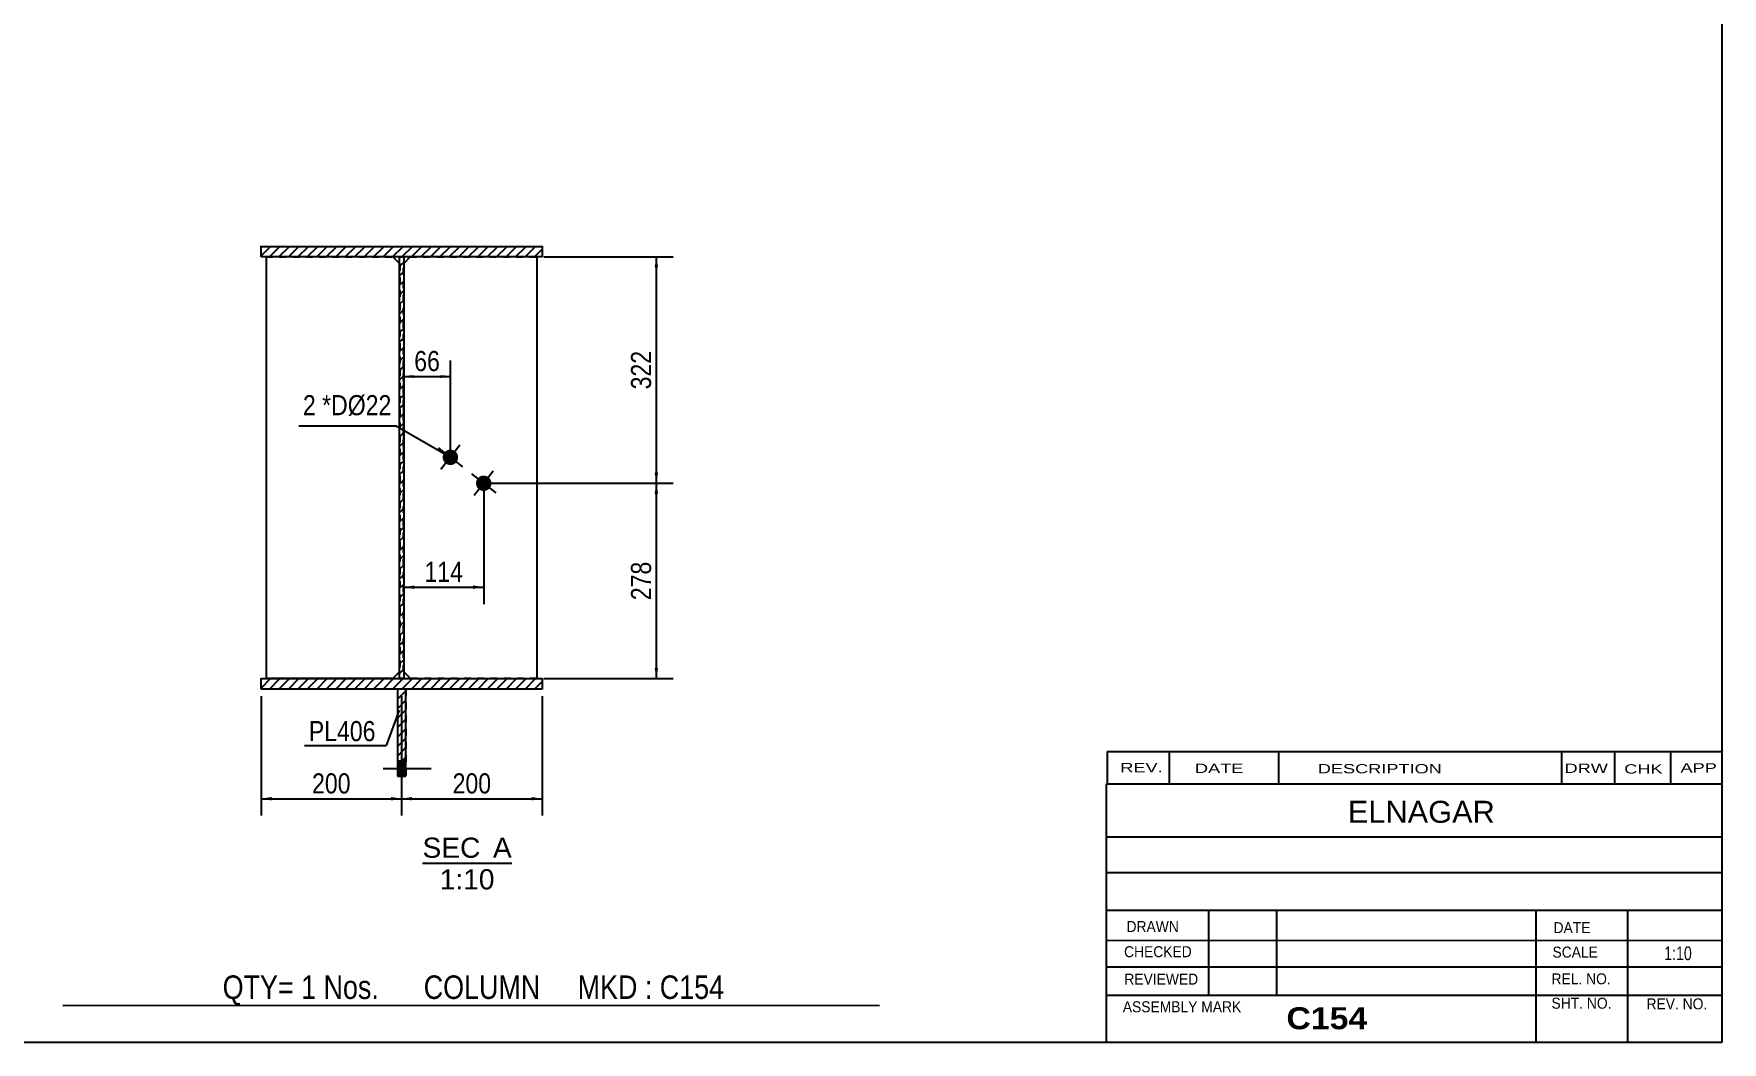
# Model space of a CAD drawing. Header units: millimetres. Extents: x -321 to 91, y -171 to 116.
# Drawn here: x -149.1 to 91.1, y -171.3 to -27.8 of the extents above; entities that cross this region are included whole.
import ezdxf

# ---------------------------------------------------------------- set-up
doc = ezdxf.new("R2010")
doc.units = ezdxf.units.MM
doc.linetypes.add('DXK_LINE_DOT1', pattern=[1.8814, 0.9407, -0.9407])
doc.styles.add('Arial', font='ARIAL.TTF', dxfattribs={"height": 0.2})
doc.styles.add('Arial Bold', font='ARIALBD.TTF', dxfattribs={"height": 0.2})
doc.styles.add('Arial Narrow', font='ARIALN.TTF', dxfattribs={"height": 0.2})

# ---------------------------------------------------------------- blocks, each defined once
blk = doc.blocks.new('Unknown-623360901-1210')
at = {"color": 5, "linetype": 'Continuous'}
for p, q in [((91.13, -171.3), (91.13, 115.7)), ((-318.87, -171.3), (91.13, -171.3))]:
    blk.add_line(p, q, dxfattribs=at)
blk = doc.blocks.new('Unknown-623360901-12 - 5186')
at = {"color": 1, "linetype": 'Continuous'}
blk.add_line((-93.8, -145.8), (-81.11, -145.8), dxfattribs=at)
at = {"color": 0, "linetype": 'Continuous'}
for points in [[(-85.58, -145.05), (-85.58, -142.05), (-93.8, -142.05), (-93.8, -145.05)], [(-81.11, -145.05), (-81.11, -142.05), (-83.78, -142.05), (-83.78, -145.05)], [(-83.56, -149.55), (-83.56, -146.55), (-91.35, -146.55), (-91.35, -149.55)]]:
    blk.add_wipeout(points, dxfattribs=at)
at = {"color": 136, "linetype": 'Continuous', "style": 'Arial'}
for s, height, p in [('SEC', 2.865, (-93.8, -145.05)), ('A', 2.87, (-83.78, -145.05)), ('1:10', 2.865, (-91.35, -149.55))]:
    blk.add_text(s, height=height, dxfattribs=at).set_placement(p)
blk = doc.blocks.new('Part-623360901-5216 - 5186')
at = {"color": 2, "linetype": 'Continuous'}
for p, q in [((-95.54, -59.55), (-96.48, -60.49)), ((-95.54, -59.55), (-96.48, -60.49)), ((-77.53, -59.55), (-77.53, -119.54)), ((-96.48, -118.59), (-95.53, -119.54)), ((-95.53, -119.54), (-77.53, -119.54))]:
    blk.add_line(p, q, dxfattribs=at)
at = {"color": 7, "linetype": 'DXK_LINE_DOT1'}
for p, q in [((-95.53, -59.54), (-95.54, -59.55)), ((-95.53, -59.54), (-95.54, -59.55)), ((-95.53, -59.54), (-77.53, -59.54)), ((-95.53, -59.54), (-95.53, -59.54)), ((-95.53, -59.54), (-77.53, -59.54)), ((-77.53, -59.54), (-77.53, -59.55)), ((-77.53, -59.54), (-77.53, -59.54)), ((-96.53, -60.54), (-96.48, -60.49)), ((-96.53, -60.54), (-96.48, -60.49)), ((-96.53, -118.54), (-96.53, -60.54)), ((-95.53, -119.54), (-96.53, -118.54)), ((-96.53, -118.54), (-96.48, -118.59)), ((-77.53, -119.54), (-95.53, -119.54)), ((-95.53, -119.54), (-95.53, -119.54))]:
    blk.add_line(p, q, dxfattribs=at)
blk = doc.blocks.new('Part-623360901-5219 - 5186')
at = {"linetype": 'Continuous'}
h = blk.add_hatch(dxfattribs=at)
h.set_pattern_fill('', scale=0.3, style=0, pattern_type=0)
h.set_pattern_definition([(45, (-96.1795, -133.418), (-0.67352, 0.67352), [])])
h.paths.add_polyline_path([(-97.38, -133.42), (-96.18, -133.42), (-96.18, -121.05), (-97.38, -121.05)])
at = {"color": 7, "linetype": 'DXK_LINE_DOT1'}
for p, q in [((-96.18, -121.04), (-97.38, -121.04)), ((-97.38, -121.04), (-97.38, -121.05)), ((-97.38, -121.05), (-97.38, -133.42)), ((-96.18, -121.05), (-96.18, -121.04)), ((-96.18, -121.05), (-96.18, -133.42))]:
    blk.add_line(p, q, dxfattribs=at)
at = {"color": 2, "linetype": 'Continuous'}
for p, q in [((-96.18, -121.05), (-97.38, -121.05)), ((-97.38, -121.05), (-97.38, -133.42)), ((-96.18, -133.42), (-96.18, -121.05))]:
    blk.add_line(p, q, dxfattribs=at)
blk = doc.blocks.new('Part-623360901-5187 - 5186')
at = {"linetype": 'Continuous'}
h = blk.add_hatch(dxfattribs=at)
h.set_pattern_fill('', scale=0.3, style=0, pattern_type=0)
h.set_pattern_definition([(45, (-116.7795, -119.5509), (-0.67352, 0.67352), [])])
h.paths.add_polyline_path([(-76.78, -119.55), (-116.78, -119.55), (-116.78, -121.05), (-76.78, -121.05)])
at = {"color": 2, "linetype": 'Continuous'}
for p, q in [((-116.78, -119.55), (-116.78, -119.5)), ((-116.78, -119.55), (-76.78, -119.55)), ((-116.78, -121.05), (-116.78, -119.55)), ((-76.78, -119.55), (-76.78, -119.5)), ((-76.78, -119.55), (-76.78, -121.05)), ((-76.78, -121.05), (-116.78, -121.05))]:
    blk.add_line(p, q, dxfattribs=at)
at = {"color": 7, "linetype": 'DXK_LINE_DOT1'}
for p, q in [((-116.78, -121.05), (-116.78, -121)), ((-76.78, -121.05), (-76.78, -121))]:
    blk.add_line(p, q, dxfattribs=at)
blk = doc.blocks.new('Part-623360901-5215 - 5186')
at = {"color": 7, "linetype": 'DXK_LINE_DOT1'}
for p, q in [((-116.03, -59.54), (-116.03, -59.55)), ((-116.03, -59.54), (-98.03, -59.54)), ((-116.03, -59.54), (-116.03, -59.54)), ((-98.03, -59.54), (-116.03, -59.54)), ((-98.03, -59.54), (-98.02, -59.55)), ((-98.03, -59.54), (-98.03, -59.54)), ((-98.03, -59.54), (-98.02, -59.55)), ((-97.08, -60.49), (-97.03, -60.54)), ((-97.08, -60.49), (-97.03, -60.54)), ((-97.03, -60.54), (-97.03, -118.54)), ((-98.03, -119.54), (-116.03, -119.54)), ((-97.03, -118.54), (-98.03, -119.54)), ((-98.03, -119.54), (-98.03, -119.54)), ((-97.03, -118.54), (-97.08, -118.59))]:
    blk.add_line(p, q, dxfattribs=at)
at = {"color": 2, "linetype": 'Continuous'}
for p, q in [((-116.03, -59.55), (-116.03, -119.54)), ((-98.02, -59.55), (-97.08, -60.49)), ((-98.02, -59.55), (-97.08, -60.49)), ((-98.03, -119.54), (-116.03, -119.54)), ((-97.08, -118.59), (-98.03, -119.54))]:
    blk.add_line(p, q, dxfattribs=at)
blk = doc.blocks.new('Part-623360901-5191 - 5186')
at = {"linetype": 'Continuous'}
h = blk.add_hatch(dxfattribs=at)
h.set_pattern_fill('', scale=0.3, style=0, pattern_type=0)
h.set_pattern_definition([(45, (-116.7795, -58.05065), (-0.67352, 0.67352), [])])
h.paths.add_polyline_path([(-76.78, -58.05), (-116.78, -58.05), (-116.78, -59.55), (-76.78, -59.55)])
at = {"color": 2, "linetype": 'Continuous'}
for p, q in [((-116.78, -58.05), (-116.78, -58)), ((-116.78, -58.05), (-76.78, -58.05)), ((-116.78, -59.55), (-116.78, -58.05)), ((-76.78, -59.55), (-116.78, -59.55)), ((-76.78, -58.05), (-76.78, -58)), ((-76.78, -58.05), (-76.78, -59.55))]:
    blk.add_line(p, q, dxfattribs=at)
at = {"color": 7, "linetype": 'DXK_LINE_DOT1'}
for p, q in [((-116.78, -59.55), (-116.78, -59.5)), ((-76.78, -59.55), (-76.78, -59.5))]:
    blk.add_line(p, q, dxfattribs=at)
blk = doc.blocks.new('Bolt-623360901-5228 - 5186')
at = {"linetype": 'Continuous'}
for points in [[(-89.83, -86.98), (-89.6, -87), (-89.38, -87.07), (-89.19, -87.19), (-89.01, -87.34), (-88.88, -87.53), (-88.79, -87.74), (-88.74, -87.96), (-88.74, -88.19), (-88.79, -88.42), (-88.88, -88.63), (-89.01, -88.81), (-89.19, -88.97), (-89.38, -89.08), (-89.6, -89.15), (-89.83, -89.18), (-90.06, -89.15), (-90.28, -89.08), (-90.48, -88.97), (-90.65, -88.81), (-90.78, -88.63), (-90.88, -88.42), (-90.93, -88.19), (-90.93, -87.96), (-90.88, -87.74), (-90.78, -87.53), (-90.65, -87.34), (-90.48, -87.19), (-90.28, -87.07), (-90.06, -87)], [(-85.1, -90.66), (-84.87, -90.69), (-84.65, -90.76), (-84.45, -90.87), (-84.28, -91.03), (-84.14, -91.21), (-84.05, -91.42), (-84, -91.65), (-84, -91.88), (-84.05, -92.1), (-84.14, -92.31), (-84.28, -92.5), (-84.45, -92.65), (-84.65, -92.77), (-84.87, -92.84), (-85.1, -92.86), (-85.33, -92.84), (-85.54, -92.77), (-85.74, -92.65), (-85.92, -92.5), (-86.05, -92.31), (-86.14, -92.1), (-86.19, -91.88), (-86.19, -91.65), (-86.14, -91.42), (-86.05, -91.21), (-85.92, -91.03), (-85.74, -90.87), (-85.54, -90.76), (-85.33, -90.69)]]:
    blk.add_hatch(color=3, dxfattribs=at).paths.add_polyline_path(points)
at = {"color": 3, "linetype": 'Continuous'}
for p, q in [((-88.48, -86.34), (-91.18, -89.81)), ((-91.57, -86.72), (-88.1, -89.43)), ((-86.83, -90.41), (-83.36, -93.11)), ((-83.75, -90.03), (-86.45, -93.5))]:
    blk.add_line(p, q, dxfattribs=at)
blk = doc.blocks.new('Part-623360901-5220 - 5186')
at = {"linetype": 'Continuous'}
h = blk.add_hatch(dxfattribs=at)
h.set_pattern_fill('', scale=0.3, style=0, pattern_type=0)
h.set_pattern_definition([(45, (-97.0795, -59.5507), (-0.673519, 0.673519), [])])
h.paths.add_polyline_path([(-96.48, -59.55), (-97.08, -59.55), (-97.08, -119.55), (-96.48, -119.55)])
at = {"color": 7, "linetype": 'DXK_LINE_DOT1'}
for p, q in [((-97.08, -59.55), (-97.08, -59.5)), ((-96.48, -59.55), (-96.48, -59.5)), ((-97.08, -119.55), (-97.08, -119.5)), ((-96.48, -119.55), (-96.48, -119.5))]:
    blk.add_line(p, q, dxfattribs=at)
at = {"color": 2, "linetype": 'Continuous'}
for p, q in [((-97.08, -59.55), (-96.48, -59.55)), ((-97.08, -119.55), (-97.08, -59.55)), ((-96.48, -59.55), (-96.48, -119.55)), ((-96.48, -119.55), (-97.08, -119.55))]:
    blk.add_line(p, q, dxfattribs=at)
blk = doc.blocks.new('Bolt-623360901-5229 - 5186')
at = {"linetype": 'Continuous'}
blk.add_hatch(color=3, dxfattribs=at).paths.add_polyline_path([(-96.18, -133.45), (-96.18, -131.25), (-97.38, -131.25), (-97.38, -133.45)])
at = {"color": 3, "linetype": 'Continuous'}
for p, q in [((-97.38, -131.25), (-96.18, -131.25)), ((-99.38, -132.35), (-92.58, -132.35)), ((-97.38, -133.45), (-96.18, -133.45))]:
    blk.add_line(p, q, dxfattribs=at)
blk = doc.blocks.new('StraightDimension-623360901-5279 - 5186')
at = {"linetype": 'Continuous'}
for points in [[(-94.98, -106.8), (-96.48, -106.55), (-94.98, -106.3)], [(-86.6, -106.3), (-85.1, -106.55), (-86.6, -106.8)]]:
    blk.add_hatch(color=7, dxfattribs=at).paths.add_polyline_path(points)
at = {"color": 7, "linetype": 'Continuous'}
for p, q in [((-96.48, -92.77), (-96.48, -108.95)), ((-85.1, -92.77), (-85.1, -108.95)), ((-96.48, -106.55), (-85.1, -106.55))]:
    blk.add_line(p, q, dxfattribs=at)
at = {"color": 0}
blk.add_wipeout([(-87.45, -106.4), (-87.45, -102.2), (-94.13, -102.2), (-94.13, -106.4)], dxfattribs=at)
at = {"color": 3, "style": 'Arial Narrow'}
blk.add_text('114', height=2.863, dxfattribs=at).set_placement((-93.53, -105.8))
blk = doc.blocks.new('StraightDimension-623360901-5319 - 5186')
at = {"linetype": 'Continuous'}
for points in [[(-115.28, -136.9), (-116.78, -136.65), (-115.28, -136.4)], [(-98.28, -136.4), (-96.78, -136.65), (-98.28, -136.9)]]:
    blk.add_hatch(color=7, dxfattribs=at).paths.add_polyline_path(points)
at = {"color": 7, "linetype": 'Continuous'}
for p, q in [((-116.78, -122.05), (-116.78, -139.05)), ((-96.78, -122.05), (-96.78, -139.05)), ((-116.78, -136.65), (-96.78, -136.65))]:
    blk.add_line(p, q, dxfattribs=at)
at = {"color": 0}
blk.add_wipeout([(-103.44, -136.5), (-103.44, -132.3), (-110.12, -132.3), (-110.12, -136.5)], dxfattribs=at)
at = {"color": 3, "style": 'Arial Narrow'}
blk.add_text('200', height=2.863, dxfattribs=at).set_placement((-109.52, -135.9))
blk = doc.blocks.new('StraightDimension-623360901-5273 - 5186')
at = {"linetype": 'Continuous'}
for points in [[(-94.98, -76.8), (-96.48, -76.55), (-94.98, -76.3)], [(-91.33, -76.3), (-89.83, -76.55), (-91.33, -76.8)]]:
    blk.add_hatch(color=7, dxfattribs=at).paths.add_polyline_path(points)
at = {"color": 7, "linetype": 'Continuous'}
for p, q in [((-96.48, -87.08), (-96.48, -74.3)), ((-89.83, -87.08), (-89.83, -74.3)), ((-96.48, -76.55), (-89.83, -76.55))]:
    blk.add_line(p, q, dxfattribs=at)
at = {"color": 0}
blk.add_wipeout([(-90.73, -76.4), (-90.73, -72.2), (-95.58, -72.2), (-95.58, -76.4)], dxfattribs=at)
at = {"color": 3, "style": 'Arial Narrow'}
blk.add_text('66', height=2.863, dxfattribs=at).set_placement((-94.98, -75.8))
blk = doc.blocks.new('StraightDimension-623360901-5303 - 5186')
at = {"linetype": 'Continuous'}
for points in [[(-60.78, -61.04), (-60.53, -59.54), (-60.28, -61.04)], [(-60.28, -90.27), (-60.53, -91.77), (-60.78, -90.27)]]:
    blk.add_hatch(color=7, dxfattribs=at).paths.add_polyline_path(points)
at = {"color": 7, "linetype": 'Continuous'}
for p, q in [((-76.53, -59.54), (-58.13, -59.54)), ((-60.53, -91.77), (-60.53, -59.54)), ((-84.1, -91.77), (-58.13, -91.77))]:
    blk.add_line(p, q, dxfattribs=at)
at = {"color": 0}
blk.add_wipeout([(-60.68, -72.31), (-64.88, -72.31), (-64.88, -79), (-60.68, -79)], dxfattribs=at)
at = {"color": 3, "style": 'Arial Narrow'}
blk.add_text('322', height=2.863, rotation=90.0002, dxfattribs=at).set_placement((-61.28, -78.4))
blk = doc.blocks.new('StraightDimension-623360901-5304 - 5186')
at = {"linetype": 'Continuous'}
for points in [[(-60.78, -93.27), (-60.53, -91.77), (-60.28, -93.27)], [(-60.28, -118.04), (-60.53, -119.54), (-60.78, -118.04)]]:
    blk.add_hatch(color=7, dxfattribs=at).paths.add_polyline_path(points)
at = {"color": 7, "linetype": 'Continuous'}
for p, q in [((-84.1, -91.77), (-58.13, -91.77)), ((-60.53, -119.54), (-60.53, -91.77)), ((-76.53, -119.54), (-58.13, -119.54))]:
    blk.add_line(p, q, dxfattribs=at)
at = {"color": 0}
blk.add_wipeout([(-60.68, -102.31), (-64.88, -102.31), (-64.88, -109), (-60.68, -109)], dxfattribs=at)
at = {"color": 3, "style": 'Arial Narrow'}
blk.add_text('278', height=2.863, rotation=90.0002, dxfattribs=at).set_placement((-61.28, -108.4))
blk = doc.blocks.new('StraightDimension-623360901-5318 - 5186')
at = {"linetype": 'Continuous'}
for points in [[(-95.28, -136.9), (-96.78, -136.65), (-95.28, -136.4)], [(-78.28, -136.4), (-76.78, -136.65), (-78.28, -136.9)]]:
    blk.add_hatch(color=7, dxfattribs=at).paths.add_polyline_path(points)
at = {"color": 7, "linetype": 'Continuous'}
for p, q in [((-96.78, -122.05), (-96.78, -139.05)), ((-76.78, -122.05), (-76.78, -139.05)), ((-96.78, -136.65), (-76.78, -136.65))]:
    blk.add_line(p, q, dxfattribs=at)
at = {"color": 0}
blk.add_wipeout([(-83.44, -136.5), (-83.44, -132.3), (-90.12, -132.3), (-90.12, -136.5)], dxfattribs=at)
at = {"color": 3, "style": 'Arial Narrow'}
blk.add_text('200', height=2.863, dxfattribs=at).set_placement((-89.52, -135.9))
blk = doc.blocks.new('CBS_CALLOFF-623360901-5821')
at = {"color": 7, "linetype": 'Continuous'}
blk.add_line((-144.99, -166.03), (-28.76, -166.05), dxfattribs=at)
at = {"color": 3, "linetype": 'Continuous', "style": 'Arial Narrow'}
blk.add_text('QTY= 1 Nos.      COLUMN     MKD : C154', height=3.3405, dxfattribs=at).set_placement((-122.24, -165.14))
blk = doc.blocks.new('CBS_NAME_BLOG-623360901-5822')
at = {"color": 7, "linetype": 'Continuous'}
for p, q in [((3.54, -134.55), (91.06, -134.55)), ((3.54, -171.26), (3.54, -134.55)), ((3.54, -142.09), (91.06, -142.09)), ((3.61, -147.14), (91.13, -147.14)), ((3.54, -152.51), (91.06, -152.51)), ((18.06, -164.62), (18.06, -152.52)), ((27.75, -164.59), (27.75, -152.53)), ((64.66, -171.26), (64.66, -152.53)), ((77.71, -171.26), (77.71, -152.52)), ((3.55, -156.81), (91.13, -156.79)), ((3.54, -160.56), (91.06, -160.56)), ((3.54, -164.6), (91.06, -164.6)), ((3.54, -171.3), (91.13, -171.3))]:
    blk.add_line(p, q, dxfattribs=at)
at = {"color": 3, "linetype": 'Continuous', "style": 'Arial'}
blk.add_text('ELNAGAR', height=3.133, dxfattribs=at).set_placement((37.86, -140.08))
at = {"color": 3, "linetype": 'Continuous'}
for s, height, style, width, p in [('DRAWN', 1.566, 'Arial', 0.9, (6.37, -155.62)), ('DATE', 1.566, 'Arial', 0.9, (67.13, -155.78)), ('CHECKED', 1.566, 'Arial', 0.9, (6.02, -159.2)), ('SCALE', 1.566, 'Arial', 0.9, (66.98, -159.26)), ('1:10', 1.957, 'Arial Narrow', 0.9, (82.87, -159.62)), ('REVIEWED', 1.566, 'Arial', 0.9, (6.06, -163.11)), ('REL. NO.', 1.566, 'Arial', 0.9, (66.84, -163.06)), ('ASSEMBLY MARK', 1.5663, 'Arial', 0.9, (5.84, -167.04)), ('SHT. NO.', 1.566, 'Arial', 0.9, (66.84, -166.53)), ('REV. NO.', 1.566, 'Arial', 0.9, (80.36, -166.62)), ('C154', 3.131, 'Arial Bold', 1.1, (29.12, -169.45))]:
    blk.add_text(s, height=height, dxfattribs=dict(at, style=style, width=width)).set_placement(p)
blk = doc.blocks.new('CBS_REVISION-623360901-5823')
at = {"color": 7, "linetype": 'Continuous'}
for p, q in [((3.62, -129.92), (91.12, -129.92)), ((3.62, -129.92), (3.62, -134.55)), ((12.42, -129.92), (12.42, -134.55)), ((28.01, -129.92), (28.01, -134.49)), ((68.27, -129.92), (68.27, -134.55)), ((75.81, -129.92), (75.81, -134.55)), ((83.76, -129.92), (83.76, -134.55)), ((3.62, -134.55), (91.12, -134.55))]:
    blk.add_line(p, q, dxfattribs=at)
at = {"color": 7, "style": 'Arial Narrow', "width": 1.7}
for s, height, p in [('REV.', 1.326, (5.48, -132.88)), ('DATE', 1.326, (16.11, -132.99)), ('DESCRIPTION', 1.3257, (33.59, -133.04)), ('DRW', 1.326, (68.7, -132.98)), ('CHK', 1.326, (77.19, -133.07)), ('APP', 1.326, (85.19, -132.92))]:
    blk.add_text(s, height=height, dxfattribs=at).set_placement(p)
blk = doc.blocks.new('Mark-623360901-5233 - 5186')
at = {"color": 7, "linetype": 'Continuous'}
for p in [(-111.42, -83.58), (-89.83, -88.08)]:
    blk.add_line(p, (-97.63, -83.58), dxfattribs=at)
at = {"color": 0}
blk.add_wipeout([(-108.99, -82.08), (-108.99, -79.08), (-110.82, -79.08), (-110.82, -82.08)], dxfattribs=at)
blk.add_wipeout([(-108.99, -82.08), (-108.99, -79.08), (-110.82, -79.08), (-110.82, -82.08)], dxfattribs=at)
blk.add_wipeout([(-104.44, -82.08), (-104.44, -79.08), (-108.09, -79.08), (-108.09, -82.08)], dxfattribs=at)
blk.add_wipeout([(-104.44, -82.08), (-104.44, -79.08), (-108.09, -79.08), (-108.09, -82.08)], dxfattribs=at)
at = {"color": 3, "style": 'Arial Narrow'}
blk.add_text('2', height=2.86, dxfattribs=at).set_placement((-110.82, -82.08))
at = {"color": 0}
blk.add_wipeout([(-98.23, -82.08), (-98.23, -79.08), (-104.44, -79.08), (-104.44, -82.08)], dxfattribs=at)
blk.add_wipeout([(-98.23, -82.08), (-98.23, -79.08), (-104.44, -79.08), (-104.44, -82.08)], dxfattribs=at)
at = {"color": 3, "style": 'Arial Narrow'}
for s, p in [('*D', (-108.09, -82.08)), ('Ø22', (-104.44, -82.08))]:
    blk.add_text(s, height=2.863, dxfattribs=at).set_placement(p)
blk = doc.blocks.new('Mark-623360901-5338 - 5186')
at = {"color": 7, "linetype": 'Continuous'}
blk.add_line((-97.11, -124.03), (-98.98, -129.06), dxfattribs=at)
at = {"color": 0}
blk.add_wipeout([(-100.48, -128.46), (-100.48, -125.46), (-109.98, -125.46), (-109.98, -128.46)], dxfattribs=at)
blk.add_wipeout([(-100.48, -128.46), (-100.48, -125.46), (-109.98, -125.46), (-109.98, -128.46)], dxfattribs=at)
at = {"color": 7, "linetype": 'Continuous'}
blk.add_line((-110.58, -129.06), (-98.98, -129.06), dxfattribs=at)
at = {"color": 3, "style": 'Arial Narrow'}
blk.add_text('PL406', height=2.863, dxfattribs=at).set_placement((-109.98, -128.46))

msp = doc.modelspace()

# ---------------------------------------------------------------- block references
for name in ['Unknown-623360901-1210', 'Part-623360901-5191 - 5186', 'Part-623360901-5215 - 5186', 'Part-623360901-5220 - 5186', 'Part-623360901-5216 - 5186', 'Bolt-623360901-5228 - 5186', 'Part-623360901-5187 - 5186', 'Part-623360901-5219 - 5186', 'Bolt-623360901-5229 - 5186', 'CBS_REVISION-623360901-5823', 'CBS_NAME_BLOG-623360901-5822', 'CBS_CALLOFF-623360901-5821']:
    msp.add_blockref(name, (0, 0))

# ---------------------------------------------------------------- next in the draw order: block references
for name in ['StraightDimension-623360901-5273 - 5186', 'StraightDimension-623360901-5279 - 5186', 'StraightDimension-623360901-5319 - 5186', 'Unknown-623360901-12 - 5186']:
    msp.add_blockref(name, (0, 0))

# ---------------------------------------------------------------- next in the draw order: block references
for name in ['StraightDimension-623360901-5303 - 5186', 'Mark-623360901-5233 - 5186', 'StraightDimension-623360901-5318 - 5186']:
    msp.add_blockref(name, (0, 0))

# ---------------------------------------------------------------- next in the draw order: block references
for name in ['StraightDimension-623360901-5304 - 5186', 'Mark-623360901-5338 - 5186']:
    msp.add_blockref(name, (0, 0))

doc.saveas('drawing.dxf')
